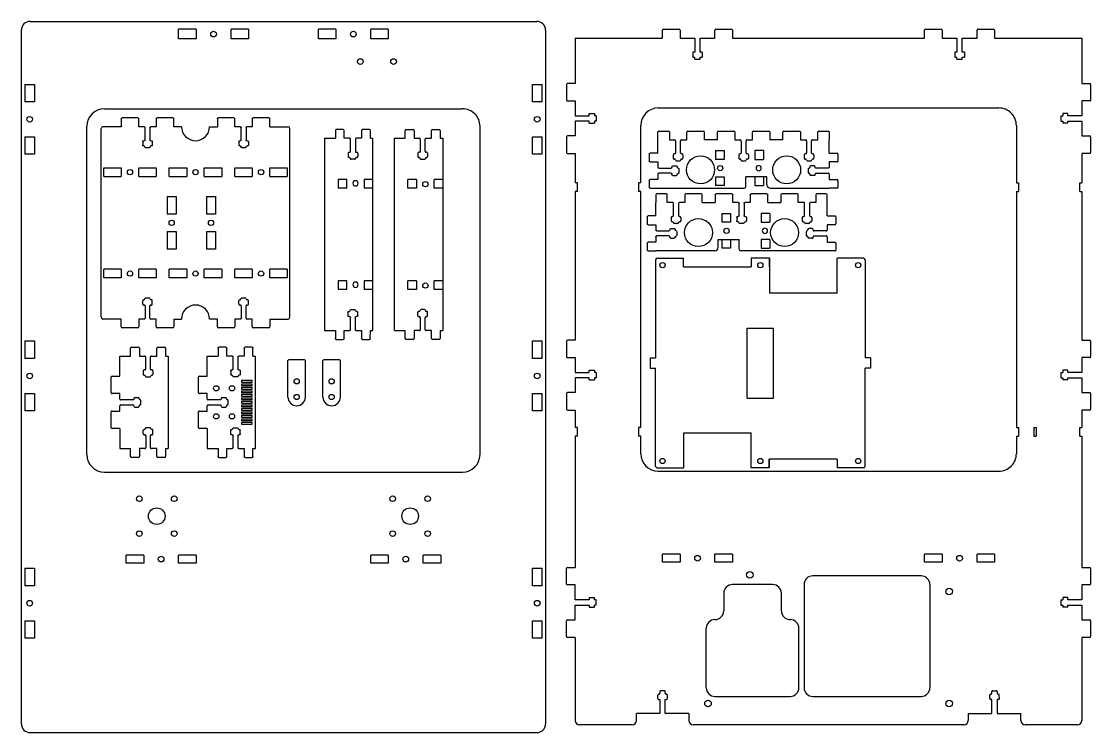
# Model space of a CAD drawing. Header units: millimetres. Extents: x 18 to 630, y 14 to 751.
# Drawn here: x 18 to 630, y 14 to 421 of the extents above; entities that cross this region are included whole.
import ezdxf

# ---------------------------------------------------------------- set-up
doc = ezdxf.new("R2010")
doc.units = ezdxf.units.MM
doc.layers.get('0').update_dxf_attribs({"color": 1, "linetype": 'CONTINUOUS', "lineweight": 25, "true_color": 0xff0000})

# ---------------------------------------------------------------- blocks, each defined once
blk = doc.blocks.new('tcutout-10')
for p, q in [((-15, 5), (-5, 5)), ((-15, 0), (-15, 5)), ((-15, 0), (-5, 0)), ((-5, 5), (-5, 0)), ((5, 0), (5, 5)), ((5, 5), (15, 5)), ((15, 5), (15, 0)), ((5, 0), (15, 0))]:
    blk.add_line(p, q)
blk.add_circle((0, 2.5), 1.5)
blk = doc.blocks.new('tgrips-10')
for p, q in [((-15, 0), (-15, 4.5)), ((-14.5, 5), (-5.5, 5)), ((-5, 4.5), (-5, 0)), ((-5, 0), (-1.92, 0)), ((1.9, 0), (5, 0)), ((5, 0), (5, 4.5)), ((5.5, 5), (14.5, 5)), ((15, 4.5), (15, 0)), ((-1.42, -0.5), (-1.42, -7.5)), ((1.4, -7.5), (1.4, -0.5)), ((-2.75, -8.5), (-2.75, -10.5)), ((-1.92, -8), (-2.25, -8)), ((-2.25, -11), (-2, -11)), ((-1.5, -11.5), (-1.5, -11.5)), ((-1, -12), (1, -12)), ((1.5, -11.5), (1.5, -11.5)), ((2.25, -8), (1.9, -8)), ((2, -11), (2.25, -11)), ((2.75, -8.5), (2.75, -10.5))]:
    blk.add_line(p, q)
for centre, start, end in [((-14.5, 4.5), 90, 180), ((-5.5, 4.5), 0, 90), ((-1.92, -0.5), 0.00514, 90), ((1.9, -0.5), 89.92857, 180), ((5.5, 4.5), 90, 180), ((14.5, 4.5), 0, 90), ((-2.25, -8.5), 90.05501, 179.9104), ((-2.25, -10.5), 179.9104, 270), ((-2, -11.5), 0, 90), ((-1.92, -7.5), 270.05501, 0.00514), ((-1, -11.5), 180, 270), ((1, -11.5), 270, 0), ((1.9, -7.5), 180, 269.94563), ((2, -11.5), 90, 180), ((2.25, -8.5), 359.95195, 89.94563), ((2.25, -10.5), 270, 359.95195)]:
    blk.add_arc(centre, 0.5, start, end)
blk = doc.blocks.new('tgrips-5')
for p, q in [((-10, 0), (-10, 4.5)), ((-9.5, 5), (-5.5, 5)), ((-5, 4.5), (-5, 0)), ((-5, 0), (-1.92, 0)), ((1.9, 0), (5, 0)), ((5, 0), (5, 4.5)), ((5.5, 5), (9.5, 5)), ((10, 4.5), (10, 0)), ((-1.42, -0.5), (-1.42, -7.5)), ((1.4, -7.5), (1.4, -0.5)), ((-2.75, -8.5), (-2.75, -10.5)), ((-1.92, -8), (-2.25, -8)), ((-2.25, -11), (-2, -11)), ((-1.5, -11.5), (-1.5, -11.5)), ((-1, -12), (1, -12)), ((1.5, -11.5), (1.5, -11.5)), ((2.25, -8), (1.9, -8)), ((2, -11), (2.25, -11)), ((2.75, -8.5), (2.75, -10.5))]:
    blk.add_line(p, q)
for centre, start, end in [((-9.5, 4.5), 90, 180), ((-5.5, 4.5), 0, 90), ((-1.92, -0.5), 0.00514, 90), ((1.9, -0.5), 89.92857, 180), ((5.5, 4.5), 90, 180), ((9.5, 4.5), 0, 90), ((-2.25, -8.5), 90.05501, 179.9104), ((-2.25, -10.5), 179.9104, 270), ((-2, -11.5), 0, 90), ((-1.92, -7.5), 270.05501, 0.00514), ((-1, -11.5), 180, 270), ((1, -11.5), 270, 0), ((1.9, -7.5), 180, 269.94563), ((2, -11.5), 90, 180), ((2.25, -8.5), 359.95195, 89.94563), ((2.25, -10.5), 270, 359.95195)]:
    blk.add_arc(centre, 0.5, start, end)
blk = doc.blocks.new('tcutout-5')
for p, q in [((-10, 2.25), (-5, 2.25)), ((-10, -2.75), (-10, 2.25)), ((-5, 2.25), (-5, -2.75)), ((5, 2.25), (10, 2.25)), ((5, -2.75), (5, 2.25)), ((10, 2.25), (10, -2.75)), ((-10, -2.75), (-5, -2.75)), ((5, -2.75), (10, -2.75))]:
    blk.add_line(p, q)
blk.add_circle((0, 0), 1.5)

msp = doc.modelspace()

# ---------------------------------------------------------------- linework, layer by layer
at = {"color": 1, "true_color": 0xff0000}
for p, q in [((23.28, 420.77), (313.28, 420.77)), ((108.28, 410.77), (108.28, 416.27)), ((118.28, 416.27), (108.28, 416.27)), ((118.28, 416.27), (118.28, 410.77)), ((138.28, 410.77), (138.28, 416.27)), ((148.28, 416.27), (138.28, 416.27)), ((148.28, 416.27), (148.28, 410.77)), ((188.28, 410.77), (188.28, 416.27)), ((198.28, 416.27), (188.28, 416.27)), ((198.28, 416.27), (198.28, 410.77)), ((218.28, 410.77), (218.28, 416.27)), ((228.28, 416.27), (218.28, 416.27)), ((228.28, 416.27), (228.28, 410.77)), ((385.78, 416.25), (394.78, 416.25)), ((415.78, 416.25), (424.78, 416.25)), ((535.78, 416.25), (544.78, 416.25)), ((565.78, 416.25), (574.78, 416.25)), ((18.28, 18.97), (18.28, 415.77)), ((118.28, 410.77), (108.28, 410.77)), ((148.28, 410.77), (138.28, 410.77)), ((198.28, 410.77), (188.28, 410.77)), ((228.28, 410.77), (218.28, 410.77)), ((318.28, 415.77), (318.28, 18.97)), ((335.28, 411.25), (385.28, 411.25)), ((335.28, 411.25), (335.28, 385.25)), ((385.28, 411.25), (385.28, 415.75)), ((395.28, 415.75), (395.28, 411.25)), ((395.28, 411.25), (403.76, 411.25)), ((403.76, 411.25), (403.76, 403.26)), ((406.78, 411.26), (415.28, 411.25)), ((406.78, 403.26), (406.78, 411.26)), ((415.28, 411.25), (415.28, 415.75)), ((425.28, 415.75), (425.28, 411.25)), ((425.28, 411.25), (535.28, 411.25)), ((535.28, 411.25), (535.28, 415.75)), ((545.28, 415.75), (545.28, 411.25)), ((545.28, 411.25), (553.76, 411.25)), ((553.76, 411.25), (553.76, 403.26)), ((556.78, 411.26), (565.28, 411.25)), ((556.78, 403.26), (556.78, 411.26)), ((565.28, 411.25), (565.28, 415.75)), ((575.28, 415.75), (575.28, 411.25)), ((575.28, 411.25), (625.28, 411.25)), ((625.28, 411.25), (625.28, 385.25)), ((18.28, 407.78), (18.28, 407.78)), ((402.53, 403.25), (402.52, 400.25)), ((402.52, 400.25), (403.78, 400.25)), ((403.76, 403.26), (402.53, 403.25)), ((403.78, 399.25), (403.78, 400.25)), ((403.78, 399.25), (406.78, 399.25)), ((408.03, 403.25), (406.78, 403.26)), ((406.78, 400.25), (408.02, 400.25)), ((406.78, 399.25), (406.78, 400.25)), ((408.03, 403.25), (408.02, 400.25)), ((552.53, 403.25), (552.52, 400.25)), ((552.52, 400.25), (553.78, 400.25)), ((553.76, 403.26), (552.53, 403.25)), ((553.78, 399.25), (553.78, 400.25)), ((553.78, 399.25), (556.78, 399.25)), ((558.03, 403.25), (556.78, 403.26)), ((556.78, 400.25), (558.02, 400.25)), ((556.78, 399.25), (556.78, 400.25)), ((558.03, 403.25), (558.02, 400.25)), ((20.28, 384.77), (25.78, 384.77)), ((20.28, 384.77), (20.28, 374.77)), ((25.78, 384.77), (25.78, 374.77)), ((310.78, 374.77), (310.78, 384.77)), ((310.78, 384.77), (316.28, 384.77)), ((316.28, 374.77), (316.28, 384.77)), ((330.28, 384.75), (330.28, 375.75)), ((335.28, 385.25), (330.78, 385.25)), ((625.28, 385.25), (629.78, 385.25)), ((630.28, 384.75), (630.28, 375.75)), ((25.78, 374.77), (20.28, 374.77)), ((316.28, 374.77), (310.78, 374.77)), ((330.78, 375.25), (335.28, 375.25)), ((335.28, 375.25), (335.28, 366.77)), ((629.78, 375.25), (625.28, 375.25)), ((625.28, 375.25), (625.28, 366.77)), ((65.78, 370.77), (270.78, 370.77)), ((343.27, 366.77), (343.28, 368)), ((343.28, 368), (346.28, 368.01)), ((346.28, 368.01), (346.28, 366.75)), ((382.78, 371.25), (577.78, 371.25)), ((617.28, 368), (614.28, 368.01)), ((614.28, 368.01), (614.28, 366.75)), ((617.28, 366.77), (617.28, 368)), ((335.27, 363.75), (335.28, 355.25)), ((343.27, 363.75), (335.27, 363.75)), ((335.28, 366.77), (343.27, 366.77)), ((343.28, 362.5), (343.27, 363.75)), ((343.28, 362.5), (346.28, 362.51)), ((347.28, 366.75), (346.28, 366.75)), ((346.28, 363.75), (346.28, 362.51)), ((347.28, 363.75), (346.28, 363.75)), ((347.28, 366.75), (347.28, 363.75)), ((372.78, 328.45), (372.78, 361.25)), ((587.78, 361.25), (587.78, 328.45)), ((613.28, 366.75), (614.28, 366.75)), ((613.28, 366.75), (613.28, 363.75)), ((613.28, 363.75), (614.28, 363.75)), ((614.28, 363.75), (614.28, 362.51)), ((617.28, 362.5), (614.28, 362.51)), ((625.28, 366.77), (617.28, 366.77)), ((617.28, 362.5), (617.28, 363.75)), ((617.28, 363.75), (625.28, 363.75)), ((625.28, 363.75), (625.28, 355.25)), ((55.78, 172.97), (55.78, 360.77)), ((63.96, 251.54), (63.96, 359.54)), ((75.46, 360.54), (64.96, 360.54)), ((109.96, 360.54), (105.46, 360.54)), ((125.96, 360.54), (130.46, 360.54)), ((160.46, 360.54), (170.96, 360.54)), ((171.96, 251.54), (171.96, 359.54)), ((198.03, 358.4), (198.03, 353.9)), ((202.53, 358.9), (198.53, 358.9)), ((203.03, 353.9), (203.03, 358.4)), ((213.03, 358.4), (213.03, 353.9)), ((217.53, 358.9), (213.53, 358.9)), ((218.03, 353.9), (218.03, 358.4)), ((280.78, 172.97), (280.78, 360.77)), ((335.28, 355.25), (330.78, 355.25)), ((382.66, 353.02), (382.66, 357.52)), ((383.16, 358.02), (388.66, 358.02)), ((389.16, 357.52), (389.16, 353.02)), ((399.16, 353.02), (399.16, 357.52)), ((399.66, 358.02), (408.66, 358.02)), ((409.16, 357.52), (409.16, 353.02)), ((454.16, 353.02), (454.16, 357.52)), ((454.66, 358.02), (463.66, 358.02)), ((464.16, 357.52), (464.16, 353.02)), ((474.16, 353.02), (474.16, 357.52)), ((474.66, 358.02), (480.16, 358.02)), ((480.66, 357.52), (480.66, 353.02)), ((625.28, 355.25), (629.78, 355.25)), ((20.28, 354.77), (25.78, 354.77)), ((20.28, 354.77), (20.28, 344.77)), ((25.78, 354.77), (25.78, 344.77)), ((191.85, 353.9), (191.83, 243.9)), ((191.85, 353.9), (198.03, 353.9)), ((206.13, 353.9), (203.03, 353.9)), ((206.63, 346.4), (206.63, 353.4)), ((209.44, 353.4), (209.44, 346.4)), ((213.03, 353.9), (209.94, 353.9)), ((218.03, 353.9), (219.53, 353.9)), ((219.51, 243.9), (219.53, 353.9)), ((231.84, 353.9), (238.02, 353.91)), ((231.84, 243.9), (231.84, 353.9)), ((258.02, 353.91), (259.52, 353.9)), ((259.52, 353.9), (259.52, 243.9)), ((310.78, 344.77), (310.78, 354.77)), ((310.78, 354.77), (316.28, 354.77)), ((316.28, 344.77), (316.28, 354.77)), ((330.28, 354.75), (330.28, 345.75)), ((382.66, 345.35), (382.66, 353.02)), ((389.16, 353.02), (392.24, 353.02)), ((392.74, 352.52), (392.74, 345.52)), ((395.56, 345.52), (395.56, 352.53)), ((396.06, 353.03), (399.16, 353.02)), ((416.66, 353.02), (409.16, 353.02)), ((454.16, 353.02), (446.66, 353.02)), ((464.16, 353.02), (467.24, 353.02)), ((467.74, 352.52), (467.74, 345.52)), ((470.56, 345.52), (470.56, 352.53)), ((471.06, 353.03), (474.16, 353.02)), ((480.66, 345.35), (480.66, 353.02)), ((630.28, 354.75), (630.28, 345.75)), ((25.78, 344.77), (20.28, 344.77)), ((205.28, 345.4), (205.28, 343.4)), ((205.78, 345.9), (206.13, 345.9)), ((206.03, 342.9), (205.78, 342.9)), ((209.94, 345.9), (210.28, 345.9)), ((210.28, 342.9), (210.03, 342.9)), ((210.78, 345.4), (210.78, 343.4)), ((316.28, 344.77), (310.78, 344.77)), ((330.78, 345.25), (335.28, 345.25)), ((335.28, 345.25), (335.28, 328.45)), ((391.4, 344.52), (391.4, 342.52)), ((392.24, 345.02), (391.9, 345.02)), ((396.41, 345.02), (396.06, 345.02)), ((396.9, 344.52), (396.9, 342.52)), ((466.4, 344.52), (466.4, 342.52)), ((467.24, 345.02), (466.9, 345.02)), ((471.41, 345.02), (471.06, 345.02)), ((471.9, 344.52), (471.9, 342.52)), ((629.78, 345.25), (625.28, 345.25)), ((625.28, 345.25), (625.28, 328.45)), ((206.53, 342.4), (206.53, 342.4)), ((209.03, 341.9), (207.03, 341.9)), ((209.53, 342.4), (209.53, 342.4)), ((391.9, 342.02), (392.16, 342.02)), ((392.66, 341.52), (392.66, 341.52)), ((393.16, 341.02), (395.16, 341.02)), ((395.66, 341.52), (395.66, 341.52)), ((396.16, 342.02), (396.4, 342.02)), ((466.9, 342.02), (467.16, 342.02)), ((467.66, 341.52), (467.66, 341.52)), ((468.16, 341.02), (470.16, 341.02)), ((470.66, 341.52), (470.66, 341.52)), ((471.16, 342.02), (471.4, 342.02)), ((445.01, 331.85), (433.01, 331.85)), ((433.01, 326.35), (433.01, 331.85)), ((445.01, 327.35), (445.01, 331.85)), ((336.53, 328.45), (335.28, 328.45)), ((336.53, 323.45), (336.53, 328.45)), ((372.78, 328.45), (371.53, 328.45)), ((371.53, 328.45), (371.53, 323.45)), ((382.66, 325.35), (432.01, 325.35)), ((447.01, 325.35), (480.66, 325.35)), ((587.78, 328.45), (589.03, 328.45)), ((589.03, 328.45), (589.03, 323.45)), ((624.03, 323.45), (624.03, 328.45)), ((624.03, 328.45), (625.28, 328.45)), ((336.53, 323.45), (335.28, 323.45)), ((335.28, 323.45), (335.28, 238.45)), ((372.78, 323.45), (371.53, 323.45)), ((372.78, 188.45), (372.78, 323.45)), ((381.47, 321.66), (381.47, 317.16)), ((387.47, 322.16), (381.97, 322.16)), ((387.97, 317.16), (387.97, 321.66)), ((397.97, 321.66), (397.97, 317.16)), ((407.47, 322.16), (398.47, 322.16)), ((407.97, 317.16), (407.97, 321.66)), ((452.97, 321.66), (452.97, 317.16)), ((462.47, 322.16), (453.47, 322.16)), ((462.97, 317.16), (462.97, 321.66)), ((472.97, 321.66), (472.97, 317.16)), ((478.97, 322.16), (473.47, 322.16)), ((479.47, 317.16), (479.47, 321.66)), ((587.78, 323.45), (589.03, 323.45)), ((587.78, 323.45), (587.78, 188.45)), ((624.03, 323.45), (625.28, 323.45)), ((625.28, 323.45), (625.28, 238.45)), ((381.47, 309.48), (381.47, 317.16)), ((391.07, 317.16), (387.97, 317.16)), ((391.57, 309.66), (391.57, 316.66)), ((394.39, 316.66), (394.39, 309.66)), ((397.97, 317.16), (394.89, 317.16)), ((407.97, 317.16), (415.47, 317.16)), ((445.47, 317.16), (452.97, 317.16)), ((466.07, 317.16), (462.97, 317.16)), ((466.57, 309.66), (466.57, 316.66)), ((469.39, 316.66), (469.39, 309.66)), ((472.97, 317.16), (469.89, 317.16)), ((479.47, 309.48), (479.47, 317.16)), ((390.22, 308.66), (390.22, 306.65)), ((390.72, 309.16), (391.07, 309.16)), ((390.97, 306.16), (390.72, 306.16)), ((394.89, 309.16), (395.22, 309.16)), ((395.22, 306.16), (394.97, 306.16)), ((395.72, 308.66), (395.72, 306.66)), ((465.22, 308.66), (465.22, 306.65)), ((465.72, 309.16), (466.07, 309.16)), ((465.97, 306.16), (465.72, 306.16)), ((469.89, 309.16), (470.22, 309.16)), ((470.22, 306.16), (469.97, 306.16)), ((470.72, 308.66), (470.72, 306.66)), ((391.47, 305.66), (391.47, 305.66)), ((393.97, 305.16), (391.97, 305.16)), ((394.47, 305.66), (394.47, 305.66)), ((466.47, 305.66), (466.47, 305.66)), ((468.97, 305.16), (466.97, 305.16)), ((469.47, 305.66), (469.47, 305.66)), ((417.12, 295.98), (429.12, 295.98)), ((417.12, 291.48), (417.12, 295.98)), ((429.12, 290.48), (429.12, 295.98)), ((415.12, 289.48), (381.47, 289.48)), ((479.47, 289.48), (430.12, 289.48)), ((381.23, 284.34), (381.23, 228.34)), ((382.18, 285.34), (397.23, 285.34)), ((397.23, 280.34), (397.23, 285.34)), ((446.42, 285.34), (436.06, 285.34)), ((436.06, 285.34), (436.06, 280.34)), ((446.41, 285.34), (446.41, 265.34)), ((446.42, 280.34), (446.42, 285.34)), ((500.29, 285.34), (485.23, 285.34)), ((485.23, 265.34), (485.23, 285.34)), ((501.23, 284.34), (501.23, 228.34)), ((397.23, 280.34), (436.06, 280.34)), ((485.23, 265.34), (446.41, 265.34)), ((245.27, 252.4), (245.27, 254.4)), ((246.02, 254.9), (245.77, 254.9)), ((245.77, 251.9), (246.12, 251.9)), ((246.52, 255.4), (246.52, 255.4)), ((246.62, 251.4), (246.62, 244.4)), ((249.02, 255.9), (247.02, 255.9)), ((249.43, 244.4), (249.43, 251.4)), ((249.52, 255.4), (249.52, 255.4)), ((249.93, 251.9), (250.27, 251.9)), ((250.27, 254.9), (250.02, 254.9)), ((250.77, 252.4), (250.77, 254.4)), ((75.46, 250.54), (64.96, 250.54)), ((105.46, 250.54), (109.96, 250.54)), ((130.46, 250.54), (125.96, 250.54)), ((160.46, 250.54), (170.96, 250.54)), ((433.73, 245.34), (448.73, 245.34)), ((433.73, 205.34), (433.73, 245.34)), ((448.73, 205.34), (448.73, 245.34)), ((191.83, 243.9), (198.01, 243.9)), ((218.01, 243.89), (219.51, 243.9)), ((231.84, 243.9), (238.02, 243.91)), ((238.02, 239.4), (238.02, 243.9)), ((242.52, 238.9), (238.52, 238.9)), ((246.12, 243.9), (243.02, 243.9)), ((243.02, 243.9), (243.02, 239.4)), ((253.02, 243.9), (249.93, 243.9)), ((253.02, 239.4), (253.02, 243.9)), ((257.52, 238.9), (253.52, 238.9)), ((258.02, 243.9), (259.52, 243.9)), ((258.02, 243.9), (258.02, 239.4)), ((20.28, 237.97), (25.78, 237.97)), ((20.28, 237.97), (20.28, 227.97)), ((25.78, 237.97), (25.78, 227.97)), ((310.78, 227.97), (310.78, 237.97)), ((310.78, 237.97), (316.28, 237.97)), ((316.28, 227.97), (316.28, 237.97)), ((330.28, 237.95), (330.28, 228.95)), ((335.28, 238.45), (330.78, 238.45)), ((625.28, 238.45), (629.78, 238.45)), ((630.28, 237.95), (630.28, 228.95)), ((25.78, 227.97), (20.28, 227.97)), ((74.66, 229.38), (80.83, 229.38)), ((74.66, 217.88), (74.66, 229.38)), ((100.83, 229.38), (102.33, 229.38)), ((102.33, 229.38), (102.33, 176.38)), ((124.66, 229.38), (130.83, 229.38)), ((124.66, 217.88), (124.66, 229.38)), ((150.83, 229.38), (152.33, 229.38)), ((152.33, 176.38), (152.33, 229.38)), ((170.86, 205.91), (170.86, 226.74)), ((180.36, 227.24), (171.36, 227.24)), ((180.86, 205.91), (180.86, 226.74)), ((190.86, 205.91), (190.86, 226.74)), ((200.36, 227.24), (191.36, 227.24)), ((200.86, 205.91), (200.86, 226.74)), ((316.28, 227.97), (310.78, 227.97)), ((330.78, 228.45), (335.28, 228.45)), ((335.28, 228.45), (335.28, 219.97)), ((378.23, 228.34), (378.23, 222.34)), ((378.23, 228.34), (381.23, 228.34)), ((504.23, 228.34), (501.23, 228.34)), ((504.23, 228.34), (504.23, 222.34)), ((629.78, 228.45), (625.28, 228.45)), ((625.28, 228.45), (625.28, 219.97)), ((343.27, 219.97), (343.28, 221.2)), ((343.28, 221.2), (346.28, 221.21)), ((346.28, 221.21), (346.28, 219.95)), ((378.23, 222.34), (381.23, 222.34)), ((381.23, 166.34), (381.23, 222.34)), ((504.23, 222.34), (501.23, 222.34)), ((501.23, 166.34), (501.23, 222.34)), ((617.28, 221.2), (614.28, 221.21)), ((614.28, 221.21), (614.28, 219.95)), ((617.28, 219.97), (617.28, 221.2)), ((150.33, 215.28), (144.33, 215.28)), ((144.33, 215.28), (144.33, 214.48)), ((144.33, 214.48), (150.33, 214.48)), ((150.33, 214.48), (150.33, 215.28)), ((335.27, 216.95), (335.28, 208.45)), ((343.27, 216.95), (335.27, 216.95)), ((335.28, 219.97), (343.27, 219.97)), ((343.28, 215.7), (343.27, 216.95)), ((343.28, 215.7), (346.28, 215.71)), ((347.28, 219.95), (346.28, 219.95)), ((346.28, 216.95), (346.28, 215.71)), ((347.28, 216.95), (346.28, 216.95)), ((347.28, 219.95), (347.28, 216.95)), ((613.28, 219.95), (614.28, 219.95)), ((613.28, 219.95), (613.28, 216.95)), ((613.28, 216.95), (614.28, 216.95)), ((614.28, 216.95), (614.28, 215.71)), ((617.28, 215.7), (614.28, 215.71)), ((625.28, 219.97), (617.28, 219.97)), ((617.28, 215.7), (617.28, 216.95)), ((617.28, 216.95), (625.28, 216.95)), ((625.28, 216.95), (625.28, 208.45)), ((150.33, 213.28), (144.33, 213.28)), ((144.33, 213.28), (144.33, 212.48)), ((144.33, 212.48), (150.33, 212.48)), ((150.33, 211.28), (144.33, 211.28)), ((144.33, 211.28), (144.33, 210.48)), ((144.33, 210.48), (150.33, 210.48)), ((150.33, 209.28), (144.33, 209.28)), ((144.33, 209.28), (144.33, 208.48)), ((144.33, 208.48), (150.33, 208.48)), ((150.33, 212.48), (150.33, 213.28)), ((150.33, 210.48), (150.33, 211.28)), ((150.33, 208.48), (150.33, 209.28)), ((335.28, 208.45), (330.78, 208.45)), ((625.28, 208.45), (629.78, 208.45)), ((20.28, 207.97), (25.78, 207.97)), ((20.28, 207.97), (20.28, 197.97)), ((25.78, 207.97), (25.78, 197.97)), ((150.33, 207.28), (144.33, 207.28)), ((144.33, 207.28), (144.33, 206.48)), ((144.33, 206.48), (150.33, 206.48)), ((150.33, 205.28), (144.33, 205.28)), ((144.33, 205.28), (144.33, 204.48)), ((144.33, 204.48), (150.33, 204.48)), ((150.33, 203.28), (144.33, 203.28)), ((144.33, 203.28), (144.33, 202.48)), ((144.33, 202.48), (150.33, 202.48)), ((150.33, 206.48), (150.33, 207.28)), ((150.33, 204.48), (150.33, 205.28)), ((150.33, 202.48), (150.33, 203.28)), ((310.78, 197.97), (310.78, 207.97)), ((310.78, 207.97), (316.28, 207.97)), ((316.28, 197.97), (316.28, 207.97)), ((330.28, 207.95), (330.28, 198.95)), ((433.73, 205.34), (448.73, 205.34)), ((630.28, 207.95), (630.28, 198.95)), ((25.78, 197.97), (20.28, 197.97)), ((150.33, 201.28), (144.33, 201.28)), ((144.33, 201.28), (144.33, 200.48)), ((144.33, 200.48), (150.33, 200.48)), ((150.33, 199.28), (144.33, 199.28)), ((144.33, 199.28), (144.33, 198.48)), ((144.33, 198.48), (150.33, 198.48)), ((150.33, 197.28), (144.33, 197.28)), ((144.33, 197.28), (144.33, 196.48)), ((144.33, 196.48), (150.33, 196.48)), ((150.33, 200.48), (150.33, 201.28)), ((150.33, 198.48), (150.33, 199.28)), ((150.33, 196.48), (150.33, 197.28)), ((316.28, 197.97), (310.78, 197.97)), ((330.78, 198.45), (335.28, 198.45)), ((335.28, 198.45), (335.28, 188.45)), ((629.78, 198.45), (625.28, 198.45)), ((625.28, 198.45), (625.28, 188.45)), ((150.33, 195.28), (144.33, 195.28)), ((144.33, 195.28), (144.33, 194.48)), ((144.33, 194.48), (150.33, 194.48)), ((150.33, 193.28), (144.33, 193.28)), ((144.33, 193.28), (144.33, 192.48)), ((144.33, 192.48), (150.33, 192.48)), ((150.33, 191.28), (144.33, 191.28)), ((144.33, 191.28), (144.33, 190.48)), ((144.33, 190.48), (150.33, 190.48)), ((150.33, 194.48), (150.33, 195.28)), ((150.33, 192.48), (150.33, 193.28)), ((150.33, 190.48), (150.33, 191.28)), ((74.66, 187.88), (74.66, 176.38)), ((124.66, 187.88), (124.66, 176.38)), ((336.53, 188.45), (335.28, 188.45)), ((336.53, 183.45), (336.53, 188.45)), ((372.78, 188.45), (371.53, 188.45)), ((371.53, 188.45), (371.53, 183.45)), ((397.23, 185.34), (436.06, 185.34)), ((397.23, 185.34), (397.23, 165.34)), ((436.06, 165.34), (436.06, 185.34)), ((587.78, 188.45), (589.03, 188.45)), ((589.03, 188.45), (589.03, 183.45)), ((597.78, 188.45), (599.03, 188.45)), ((597.78, 188.45), (597.78, 183.45)), ((599.03, 188.45), (599.03, 183.45)), ((624.03, 183.45), (624.03, 188.45)), ((624.03, 188.45), (625.28, 188.45)), ((336.53, 183.45), (335.28, 183.45)), ((335.28, 183.45), (335.28, 108.45)), ((372.78, 183.45), (371.53, 183.45)), ((372.78, 173.45), (372.78, 183.45)), ((587.78, 183.45), (589.03, 183.45)), ((587.78, 183.45), (587.78, 173.45)), ((597.78, 183.45), (599.03, 183.45)), ((624.03, 183.45), (625.28, 183.45)), ((625.28, 183.45), (625.28, 108.45)), ((74.66, 176.38), (80.83, 176.38)), ((100.83, 176.38), (102.33, 176.38)), ((124.66, 176.38), (130.83, 176.38)), ((150.83, 176.38), (152.33, 176.38)), ((382.18, 165.34), (397.23, 165.34)), ((446.36, 165.34), (436.06, 165.34)), ((485.18, 170.34), (446.36, 170.34)), ((446.36, 165.34), (446.36, 170.34)), ((446.37, 170.34), (446.37, 165.34)), ((485.18, 170.34), (485.18, 165.34)), ((500.23, 165.34), (485.18, 165.34)), ((65.78, 162.97), (270.78, 162.97)), ((382.78, 163.45), (577.78, 163.45)), ((88.28, 115.47), (78.28, 115.47)), ((78.28, 110.97), (78.28, 115.47)), ((88.28, 110.97), (78.28, 110.97)), ((88.28, 115.47), (88.28, 110.97)), ((118.28, 115.47), (108.28, 115.47)), ((108.28, 110.97), (108.28, 115.47)), ((118.28, 110.97), (108.28, 110.97)), ((118.28, 115.47), (118.28, 110.97)), ((228.28, 115.47), (218.28, 115.47)), ((218.28, 110.97), (218.28, 115.47)), ((228.28, 110.97), (218.28, 110.97)), ((228.28, 115.47), (228.28, 110.97)), ((258.28, 115.47), (248.28, 115.47)), ((248.28, 110.97), (248.28, 115.47)), ((258.28, 110.97), (248.28, 110.97)), ((258.28, 115.47), (258.28, 110.97)), ((395.28, 115.95), (385.28, 115.95)), ((385.28, 111.45), (385.28, 115.95)), ((395.28, 111.45), (385.28, 111.45)), ((395.28, 115.95), (395.28, 111.45)), ((425.28, 115.95), (415.28, 115.95)), ((415.28, 111.45), (415.28, 115.95)), ((425.28, 111.45), (415.28, 111.45)), ((425.28, 115.95), (425.28, 111.45)), ((545.28, 115.95), (535.28, 115.95)), ((535.28, 111.45), (535.28, 115.95)), ((545.28, 111.45), (535.28, 111.45)), ((545.28, 115.95), (545.28, 111.45)), ((575.28, 115.95), (565.28, 115.95)), ((565.28, 111.45), (565.28, 115.95)), ((575.28, 111.45), (565.28, 111.45)), ((575.28, 115.95), (575.28, 111.45)), ((20.28, 107.97), (25.78, 107.97)), ((20.28, 107.97), (20.28, 97.97)), ((25.78, 107.97), (25.78, 97.97)), ((310.78, 97.97), (310.78, 107.97)), ((310.78, 107.97), (316.28, 107.97)), ((316.28, 97.97), (316.28, 107.97)), ((330.28, 98.95), (330.28, 107.95)), ((330.78, 108.45), (335.28, 108.45)), ((625.28, 108.45), (629.78, 108.45)), ((630.28, 107.95), (630.28, 98.95)), ((25.78, 97.97), (20.28, 97.97)), ((316.28, 97.97), (310.78, 97.97)), ((335.28, 98.45), (330.78, 98.45)), ((335.27, 89.96), (335.28, 98.45)), ((446.28, 98.64), (425.28, 98.64)), ((448.28, 98.64), (446.28, 98.64)), ((466.28, 98.64), (466.28, 39.64)), ((533.28, 103.64), (471.28, 103.64)), ((538.28, 98.64), (538.28, 39.64)), ((629.78, 98.45), (625.28, 98.45)), ((625.28, 98.45), (625.28, 89.97)), ((420.28, 93.64), (420.28, 83.64)), ((453.28, 83.64), (453.28, 93.64)), ((343.27, 89.96), (335.27, 89.96)), ((335.28, 78.45), (335.28, 86.94)), ((335.28, 86.94), (343.27, 86.94)), ((343.28, 91.2), (343.27, 89.96)), ((343.27, 86.94), (343.28, 85.7)), ((343.28, 91.2), (346.28, 91.2)), ((343.28, 85.7), (346.28, 85.7)), ((346.28, 89.95), (346.28, 91.2)), ((347.28, 89.95), (346.28, 89.95)), ((346.28, 85.7), (346.28, 86.95)), ((347.28, 86.95), (346.28, 86.95)), ((347.28, 86.95), (347.28, 89.95)), ((613.28, 89.95), (614.28, 89.95)), ((613.28, 89.95), (613.28, 86.95)), ((613.28, 86.95), (614.28, 86.95)), ((617.28, 91.2), (614.28, 91.21)), ((614.28, 91.21), (614.28, 89.95)), ((614.28, 86.95), (614.28, 85.71)), ((617.28, 85.7), (614.28, 85.71)), ((617.28, 89.97), (617.28, 91.2)), ((625.28, 89.97), (617.28, 89.97)), ((617.28, 85.7), (617.28, 86.95)), ((617.28, 86.95), (625.28, 86.95)), ((625.28, 86.95), (625.28, 78.45)), ((20.28, 77.97), (25.78, 77.97)), ((20.28, 77.97), (20.28, 67.97)), ((25.78, 77.97), (25.78, 67.97)), ((310.78, 67.97), (310.78, 77.97)), ((310.78, 77.97), (316.28, 77.97)), ((316.28, 67.97), (316.28, 77.97)), ((330.28, 68.95), (330.28, 77.95)), ((330.78, 78.45), (335.28, 78.45)), ((410.28, 39.64), (410.28, 73.64)), ((415.28, 78.64), (415.28, 78.64)), ((458.28, 78.64), (458.28, 78.64)), ((463.28, 39.64), (463.28, 73.64)), ((625.28, 78.45), (629.78, 78.45)), ((630.28, 77.95), (630.28, 68.95)), ((25.78, 67.97), (20.28, 67.97)), ((316.28, 67.97), (310.78, 67.97)), ((335.28, 68.45), (330.78, 68.45)), ((335.28, 68.45), (335.28, 20.95)), ((629.78, 68.45), (625.28, 68.45)), ((625.28, 68.45), (625.28, 20.95)), ((383.78, 37.45), (383.78, 36.45)), ((386.28, 37.95), (384.28, 37.95)), ((386.78, 36.45), (386.78, 37.45)), ((573.78, 36.45), (573.78, 37.45)), ((574.28, 37.95), (576.28, 37.95)), ((576.78, 37.45), (576.78, 36.45)), ((382.53, 33.45), (382.53, 35.45)), ((383.28, 35.95), (383.03, 35.95)), ((383.03, 32.95), (383.78, 32.95)), ((383.78, 32.95), (383.78, 24.95)), ((386.79, 32.95), (387.53, 32.95)), ((386.79, 24.95), (386.79, 32.95)), ((387.53, 35.95), (387.28, 35.95)), ((388.03, 33.45), (388.03, 35.45)), ((415.28, 34.64), (458.28, 34.64)), ((471.28, 34.64), (533.28, 34.64)), ((572.53, 33.45), (572.52, 35.45)), ((573.02, 35.95), (573.28, 35.95)), ((573.76, 32.95), (573.02, 32.95)), ((573.76, 24.95), (573.76, 32.95)), ((577.53, 32.95), (576.78, 32.95)), ((576.78, 32.95), (576.78, 24.95)), ((577.28, 35.95), (577.52, 35.95)), ((578.03, 33.45), (578.02, 35.45)), ((370.28, 20.95), (370.28, 24.95)), ((383.78, 24.95), (370.28, 24.95)), ((400.28, 24.95), (386.79, 24.95)), ((400.28, 24.95), (400.28, 20.95)), ((560.28, 24.95), (560.28, 20.95)), ((560.28, 24.95), (573.76, 24.95)), ((576.78, 24.95), (590.28, 24.95)), ((590.28, 20.95), (590.28, 24.95)), ((367.78, 18.45), (337.78, 18.45)), ((557.78, 18.45), (402.78, 18.45)), ((622.78, 18.45), (592.78, 18.45)), ((23.28, 13.97), (313.28, 13.97))]:
    msp.add_line(p, q, dxfattribs=at)
for centre, radius in [((128.28, 413.52), 1.62), ((208.28, 413.52), 1.62), ((212.28, 397.77), 1.62), ((231.28, 397.77), 1.62), ((23.03, 364.77), 1.62), ((313.53, 364.77), 1.62), ((407.01, 335.85), 8), ((456.31, 335.85), 8), ((405.82, 299.98), 8), ((455.12, 299.98), 8), ((385.23, 281.34), 1.5), ((441.24, 281.34), 1.5), ((497.23, 281.34), 1.5), ((23.03, 217.97), 1.62), ((175.86, 214.91), 1.5), ((195.86, 214.91), 1.5), ((313.53, 217.97), 1.62), ((129.83, 210.88), 1.5), ((138.83, 210.88), 1.5), ((175.86, 205.91), 1.5), ((195.86, 205.91), 1.5), ((129.83, 194.88), 1.5), ((138.83, 194.88), 1.5), ((385.23, 169.34), 1.5), ((441.24, 169.34), 1.5), ((497.23, 169.34), 1.5), ((85.77, 147.76), 1.62), ((105.77, 147.76), 1.62), ((230.82, 147.76), 1.62), ((250.82, 147.76), 1.62), ((95.77, 137.76), 4.75), ((240.82, 137.76), 4.75), ((85.77, 127.76), 1.62), ((105.77, 127.76), 1.62), ((230.82, 127.76), 1.62), ((250.82, 127.76), 1.62), ((98.28, 113.22), 1.62), ((238.28, 113.22), 1.62), ((405.28, 113.7), 1.62), ((555.28, 113.7), 1.62), ((435.28, 104.27), 1.87), ((549.28, 94.64), 1.87), ((23.03, 87.97), 1.62), ((313.53, 87.97), 1.62), ((411.28, 30.64), 1.87), ((549.28, 30.64), 1.87)]:
    msp.add_circle(centre, radius, dxfattribs=at)
for centre, radius, start, end in [((23.28, 415.77), 5, 90.00015, 180.00015), ((313.28, 415.77), 5, 0.00015, 90.00015), ((385.78, 415.75), 0.5, 90, 180), ((394.78, 415.75), 0.5, 0, 90), ((415.78, 415.75), 0.5, 90, 180), ((424.78, 415.75), 0.5, 0, 90), ((535.78, 415.75), 0.5, 90, 180), ((544.78, 415.75), 0.5, 0, 90), ((565.78, 415.75), 0.5, 90, 180), ((574.78, 415.75), 0.5, 0, 90), ((330.78, 384.75), 0.5, 90, 180), ((629.78, 384.75), 0.5, 360, 90), ((330.78, 375.75), 0.5, 180, 270), ((629.78, 375.75), 0.5, 270, 360), ((65.78, 360.77), 10, 90.0003, 180), ((270.78, 360.77), 10, 0, 90.0003), ((382.78, 361.25), 10, 90.00026, 180.00001), ((577.78, 361.25), 10, 0.00001, 90.00026), ((64.96, 359.54), 1, 90, 180), ((117.96, 360.54), 8, 180, 360), ((170.96, 359.54), 1, 360, 90), ((198.53, 358.4), 0.5, 89.98884, 179.98884), ((202.53, 358.4), 0.5, 359.98884, 89.98884), ((213.53, 358.4), 0.5, 89.98884, 179.98884), ((217.53, 358.4), 0.5, 359.98884, 89.98884), ((330.78, 354.75), 0.5, 90, 180), ((383.16, 357.52), 0.5, 90, 180), ((388.66, 357.52), 0.5, 360, 90), ((399.66, 357.52), 0.5, 90, 180), ((408.66, 357.52), 0.5, 360, 90), ((454.66, 357.52), 0.5, 90, 180), ((463.66, 357.52), 0.5, 360, 90), ((474.66, 357.52), 0.5, 90, 180), ((480.16, 357.52), 0.5, 360, 90), ((629.78, 354.75), 0.5, 360, 90), ((206.13, 353.4), 0.5, 359.98884, 90.06028), ((209.94, 353.4), 0.5, 89.98884, 179.9837), ((392.24, 352.52), 0.5, 0.00514, 90), ((396.06, 352.53), 0.5, 89.92857, 180), ((467.24, 352.52), 0.5, 0.00514, 90), ((471.06, 352.53), 0.5, 89.92857, 180), ((205.78, 345.4), 0.5, 90.04321, 180.0369), ((205.78, 343.4), 0.5, 180.0369, 269.98884), ((206.03, 342.4), 0.5, 359.98884, 89.98884), ((206.13, 346.4), 0.5, 270.04321, 359.98884), ((209.94, 346.4), 0.5, 179.9837, 269.93383), ((210.03, 342.4), 0.5, 89.98884, 179.98884), ((210.28, 345.4), 0.5, 0.07845, 89.93383), ((210.28, 343.4), 0.5, 269.98884, 0.07845), ((330.78, 345.75), 0.5, 180, 270), ((391.9, 344.52), 0.5, 90.05501, 179.9104), ((392.24, 345.52), 0.5, 270.05501, 0.00514), ((396.06, 345.52), 0.5, 180, 269.94563), ((396.4, 344.52), 0.5, 359.95195, 89.94563), ((466.9, 344.52), 0.5, 90.05501, 179.9104), ((467.24, 345.52), 0.5, 270.05501, 0.00514), ((471.06, 345.52), 0.5, 180, 269.94563), ((471.4, 344.52), 0.5, 359.95195, 89.94563), ((629.78, 345.75), 0.5, 270, 360), ((207.03, 342.4), 0.5, 179.98884, 269.98884), ((209.03, 342.4), 0.5, 269.98884, 359.98884), ((391.9, 342.52), 0.5, 179.9104, 270), ((392.16, 341.52), 0.5, 360, 90), ((393.16, 341.52), 0.5, 180, 270), ((395.16, 341.52), 0.5, 270, 360), ((396.16, 341.52), 0.5, 90, 180), ((396.4, 342.52), 0.5, 270, 359.95195), ((466.9, 342.52), 0.5, 179.9104, 270), ((467.16, 341.52), 0.5, 360, 90), ((468.16, 341.52), 0.5, 180, 270), ((470.16, 341.52), 0.5, 270, 360), ((471.16, 341.52), 0.5, 90, 180), ((471.4, 342.52), 0.5, 270, 359.95195), ((432.01, 326.35), 1, 270, 360), ((447.01, 327.35), 2, 180, 270), ((381.97, 321.66), 0.5, 90, 180), ((387.47, 321.66), 0.5, 360, 90), ((398.47, 321.66), 0.5, 90, 180), ((407.47, 321.66), 0.5, 360, 90), ((453.47, 321.66), 0.5, 90, 180), ((462.47, 321.66), 0.5, 360, 90), ((473.47, 321.66), 0.5, 90, 180), ((478.97, 321.66), 0.5, 360, 90), ((391.07, 316.66), 0.5, 360, 90.07143), ((394.89, 316.66), 0.5, 90, 179.99486), ((466.07, 316.66), 0.5, 360, 90.07143), ((469.89, 316.66), 0.5, 90, 179.99486), ((390.72, 308.66), 0.5, 90.05437, 180.04805), ((390.72, 306.66), 0.5, 180.04805, 270), ((390.97, 305.66), 0.5, 360, 90), ((391.07, 309.66), 0.5, 270.05437, 360), ((394.89, 309.66), 0.5, 179.99486, 269.94499), ((394.97, 305.66), 0.5, 90, 180), ((395.22, 308.66), 0.5, 0.0896, 89.94499), ((395.22, 306.66), 0.5, 270, 0.0896), ((465.72, 308.66), 0.5, 90.05437, 180.04805), ((465.72, 306.66), 0.5, 180.04805, 270), ((465.97, 305.66), 0.5, 360, 90), ((466.07, 309.66), 0.5, 270.05437, 360), ((469.89, 309.66), 0.5, 179.99486, 269.94499), ((469.97, 305.66), 0.5, 90, 180), ((470.22, 308.66), 0.5, 0.0896, 89.94499), ((470.22, 306.66), 0.5, 270, 0.0896), ((391.97, 305.66), 0.5, 180, 270), ((393.97, 305.66), 0.5, 270, 360), ((466.97, 305.66), 0.5, 180, 270), ((468.97, 305.66), 0.5, 270, 360), ((415.12, 291.48), 2, 270, 360), ((430.12, 290.48), 1, 180, 270), ((382.23, 284.34), 1, 90, 180), ((500.23, 284.34), 1, 360, 90), ((117.96, 250.54), 8, 360, 180), ((64.96, 251.54), 1, 180, 270), ((170.96, 251.54), 1, 270, 360), ((245.77, 254.4), 0.5, 90, 179.95195), ((245.77, 252.4), 0.5, 179.95195, 269.94563), ((246.02, 255.4), 0.5, 270, 360), ((246.12, 251.4), 0.5, 360, 89.94563), ((247.02, 255.4), 0.5, 90, 180), ((249.02, 255.4), 0.5, 360, 90), ((249.93, 251.4), 0.5, 90.05501, 180.00514), ((250.02, 255.4), 0.5, 180, 270), ((250.27, 254.4), 0.5, 359.9104, 90), ((250.27, 252.4), 0.5, 270.05501, 359.9104), ((238.52, 239.4), 0.5, 180, 270), ((242.52, 239.4), 0.5, 270, 360), ((246.12, 244.4), 0.5, 269.92857, 360), ((249.93, 244.4), 0.5, 180.00514, 270), ((253.52, 239.4), 0.5, 180, 270), ((257.52, 239.4), 0.5, 270, 360), ((330.78, 237.95), 0.5, 90, 180), ((629.78, 237.95), 0.5, 360, 90), ((171.36, 226.74), 0.5, 90, 180), ((180.36, 226.74), 0.5, 360, 90), ((191.36, 226.74), 0.5, 90, 180), ((200.36, 226.74), 0.5, 360, 90), ((330.78, 228.95), 0.5, 180, 270), ((629.78, 228.95), 0.5, 270, 360), ((330.78, 207.95), 0.5, 90, 180), ((629.78, 207.95), 0.5, 360, 90), ((175.86, 205.91), 5, 180, 0), ((195.86, 205.91), 5, 180, 0), ((330.78, 198.95), 0.5, 180, 270), ((629.78, 198.95), 0.5, 270, 360), ((65.78, 172.97), 10, 180, 270), ((270.78, 172.97), 10, 270, 0), ((382.78, 173.45), 10, 180.00001, 270), ((577.78, 173.45), 10, 270, 0.00001), ((382.23, 166.34), 1, 180, 270), ((500.23, 166.34), 1, 270, 360), ((330.78, 107.95), 0.5, 90, 180), ((629.78, 107.95), 0.5, 360, 90), ((330.78, 98.95), 0.5, 180, 270), ((425.28, 93.64), 5, 90, 180), ((448.28, 93.64), 5, 360, 90), ((471.28, 98.64), 5, 90, 180), ((533.28, 98.64), 5, 360, 90), ((629.78, 98.95), 0.5, 270, 360), ((415.28, 83.64), 5, 270, 360), ((458.28, 83.64), 5, 180, 270), ((330.78, 77.95), 0.5, 90, 180), ((415.28, 73.64), 5, 90, 180), ((458.28, 73.64), 5, 360, 90), ((629.78, 77.95), 0.5, 360, 90), ((330.78, 68.95), 0.5, 180, 270), ((629.78, 68.95), 0.5, 270, 360), ((384.28, 37.45), 0.5, 90, 180), ((386.28, 37.45), 0.5, 0, 90), ((415.28, 39.64), 5, 180, 270), ((458.28, 39.64), 5, 270, 360), ((471.28, 39.64), 5, 180, 270), ((533.28, 39.64), 5, 270, 360), ((574.28, 37.45), 0.5, 90, 180), ((576.28, 37.45), 0.5, 0, 90), ((383.03, 35.45), 0.5, 90, 179.95195), ((383.03, 33.45), 0.5, 179.95195, 269.94563), ((383.28, 36.45), 0.5, 270, 0), ((387.28, 36.45), 0.5, 180, 270), ((387.53, 35.45), 0.5, 359.9104, 90), ((387.53, 33.45), 0.5, 270.05501, 359.9104), ((573.02, 35.45), 0.5, 90, 180.0896), ((573.03, 33.45), 0.5, 180.0896, 269.94499), ((573.28, 36.45), 0.5, 270, 0), ((577.28, 36.45), 0.5, 180, 270), ((577.52, 35.45), 0.5, 0.04805, 90), ((577.53, 33.45), 0.5, 270.05437, 0.04805), ((23.28, 18.97), 5, 180.00015, 270.00015), ((313.28, 18.97), 5, 270.00015, 0.00015), ((337.78, 20.95), 2.5, 180, 270), ((367.78, 20.95), 2.5, 270, 0), ((402.78, 20.95), 2.5, 180, 270), ((557.78, 20.95), 2.5, 270, 0), ((592.78, 20.95), 2.5, 180, 270), ((622.78, 20.95), 2.5, 270, 360)]:
    msp.add_arc(centre, radius, start, end, dxfattribs=at)

# ---------------------------------------------------------------- block references
at = {"color": 1, "true_color": 0xff0000, "yscale": -1}
for name, p, rotation in [('tgrips-10', (90.46, 360.54), 180), ('tgrips-10', (145.46, 360.54), 180), ('tgrips-5', (382.66, 335.35), 270), ('tcutout-5', (440.26, 336.85), 270), ('tcutout-5', (209.52, 328.15), 179.98884296401386), ('tgrips-10', (430.47, 317.16), 180), ('tgrips-5', (381.47, 299.48), 270), ('tcutout-5', (443.87, 300.98), 270), ('tcutout-5', (209.51, 270.15), 179.98884296401386), ('tgrips-5', (208.01, 243.9), 359.9888429640139), ('tgrips-5', (140.83, 229.38), 180), ('tgrips-5', (140.83, 176.38), 360)]:
    msp.add_blockref(name, p, dxfattribs=dict(at, rotation=rotation))
at = {"color": 1, "true_color": 0xff0000}
for name, p, rotation in [('tgrips-5', (248.02, 353.91), 360), ('tgrips-10', (431.66, 353.02), 360), ('tcutout-5', (418.26, 336.85), 270), ('tgrips-5', (480.66, 335.35), 270), ('tcutout-10', (80.46, 332.04), 360), ('tcutout-10', (117.96, 332.04), 360), ('tcutout-10', (155.46, 332.04), 360), ('tcutout-5', (249.52, 327.66), 180), ('tcutout-10', (101.81, 305.54), 270), ('tcutout-10', (124.31, 305.54), 270), ('tcutout-5', (421.87, 300.98), 270), ('tgrips-5', (479.47, 299.48), 270), ('tcutout-10', (80.46, 279.04), 180), ('tcutout-10', (117.96, 279.04), 180), ('tcutout-10', (155.46, 279.04), 180), ('tcutout-5', (249.52, 269.66), 180), ('tgrips-10', (90.46, 250.54), 180), ('tgrips-10', (145.46, 250.54), 180), ('tgrips-5', (90.83, 229.38), 360), ('tgrips-10', (74.66, 202.88), 90), ('tgrips-10', (124.66, 202.88), 90), ('tgrips-5', (90.83, 176.38), 180)]:
    msp.add_blockref(name, p, dxfattribs=dict(at, rotation=rotation))

doc.saveas('drawing.dxf')
